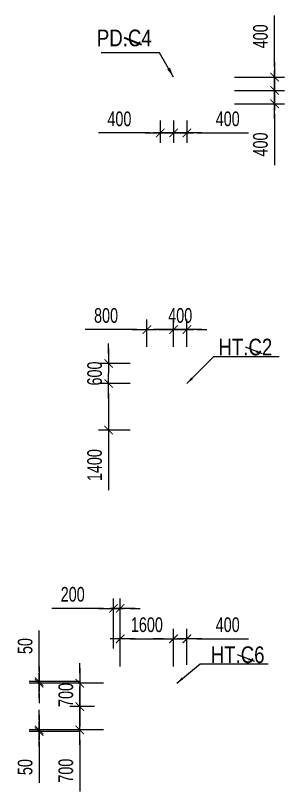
# Model space of a CAD drawing. Header units: millimetres. Extents: x -259680 to 286077, y 2206 to 90611.
# Drawn here: x 186861 to 194927, y 25651 to 48949 of the extents above; entities that cross this region are included whole.
import ezdxf
from ezdxf.enums import TextEntityAlignment as Align

# ---------------------------------------------------------------- set-up
doc = ezdxf.new("R2010")
doc.units = ezdxf.units.MM
doc.layers.get('0').update_dxf_attribs({"lineweight": 20})
doc.layers.get('Defpoints').update_dxf_attribs({"color": 151, "lineweight": 9})
for name, color, linetype, lineweight in [('$0$C1', 20, 'Continuous', 35), ('$1$NDC_S_ANNO', 7, 'Continuous', 20), ('$1$NDC_S_DIM', 1, 'Continuous', 15), ('$1$NDC_S_VN TEXT', 7, 'Continuous', 20), ('NDC_S_DIM', 1, 'Continuous', 15)]:
    doc.layers.add(name, color=color, linetype=linetype, lineweight=lineweight)
doc.styles.add('$1$NDC_DIM', font='', dxfattribs={"width": 0.75})
doc.styles.add('$2$ARIAL', font='arial.ttf', dxfattribs={"width": 0.8})
doc.styles.add('NDC_DIM', font='', dxfattribs={"width": 0.75})
doc.styles.get('$1$NDC_DIM').set_extended_font_data('Dotum')
doc.styles.get('NDC_DIM').set_extended_font_data('Dotum')
doc.dimstyles.new('$0$NDC_dim_150', dxfattribs={"dimscale": 150, "dimtxt": 2.2, "dimasz": 1.5, "dimexe": 1.5, "dimexo": 2.5, "dimgap": 1, "dimtad": 1, "dimdec": 0, "dimzin": 0, "dimdsep": 46, "dimtxsty": '$1$NDC_DIM', "dimblk": '$1$DIMMARK', "dimcen": 0.09, "dimdle": 1.2, "dimclrd": 1, "dimclre": 1, "dimclrt": 3, "dimadec": 0, "dimazin": 0, "dimtfac": 1, "dimtdec": 0, "dimtix": 1, "dimtofl": 0, "dimtmove": 0, "dimatfit": 3, "dimfxl": 0, "dimtolj": 1, "dimtzin": 0, "dimarcsym": 0})
doc.dimstyles.new('$1$NDC_dim_iso', dxfattribs={"dimtxt": 2.2, "dimasz": 1, "dimexe": 1.5, "dimexo": 2.5, "dimgap": 1, "dimtad": 1, "dimdec": 0, "dimzin": 0, "dimdsep": 46, "dimtxsty": '$1$NDC_DIM', "dimblk": '$1$DIMMARK', "dimcen": 0.09, "dimdle": 1.2, "dimclrd": 1, "dimclre": 1, "dimclrt": 3, "dimadec": 0, "dimazin": 0, "dimtfac": 1, "dimtdec": 0, "dimtix": 1, "dimtofl": 0, "dimtmove": 0, "dimatfit": 3, "dimfxl": 0, "dimtolj": 1, "dimtzin": 0, "dimarcsym": 0})
doc.dimstyles.new('NDC_dim_200', dxfattribs={"dimscale": 200, "dimtxt": 2.2, "dimasz": 1.5, "dimexe": 1.5, "dimexo": 2.5, "dimgap": 1, "dimtad": 1, "dimdec": 0, "dimzin": 0, "dimdsep": 46, "dimtxsty": 'NDC_DIM', "dimblk": 'DIMMARK', "dimcen": 0.09, "dimdle": 1.2, "dimclrd": 1, "dimclre": 1, "dimclrt": 3, "dimadec": 0, "dimazin": 0, "dimtfac": 1, "dimtdec": 0, "dimtix": 1, "dimtofl": 0, "dimtmove": 0, "dimatfit": 3, "dimfxl": 0, "dimtolj": 1, "dimtzin": 0, "dimarcsym": 0})

# ---------------------------------------------------------------- blocks, each defined once
blk = doc.blocks.new('$1$DIMMARK')
at = {"layer": '$1$NDC_S_DIM', "color": 1}
blk.add_line((-1.5, 0), (1, 0), dxfattribs=at)
at = {"layer": '$1$NDC_S_DIM', "color": 2, "const_width": 0.1}
blk.add_lwpolyline([(-0.424, -0.424), (0.424, 0.424)], dxfattribs=at)
blk = doc.blocks.new('DIMMARK')
at = {"layer": 'NDC_S_DIM', "color": 1}
blk.add_line((-1.5, 0), (1, 0), dxfattribs=at)
at = {"layer": 'NDC_S_DIM', "color": 2, "const_width": 0.1}
blk.add_lwpolyline([(-0.424, -0.424), (0.424, 0.424)], dxfattribs=at)
blk = doc.blocks.new('*D1606')
at = {"layer": 'Defpoints', "color": 0, "ltscale": 100, "transparency": 16777216}
for p in [(191600, 46300), (192000, 46300), (192000, 45424)]:
    blk.add_point(p, dxfattribs=at)
at = {"layer": 'NDC_S_DIM', "color": 1, "lineweight": -2, "ltscale": 100, "transparency": 16777216}
for p, q in [((191600, 45800), (191600, 45124)), ((192000, 45800), (192000, 45124)), ((191300, 45424), (191000, 45424)), ((192300, 45424), (193849, 45424))]:
    blk.add_line(p, q, dxfattribs=at)
at = {"layer": 'NDC_S_DIM', "color": 1, "lineweight": -2, "ltscale": 100, "transparency": 16777216, "xscale": 300, "yscale": 300, "zscale": 300}
blk.add_blockref('DIMMARK', (191600, 45424), dxfattribs=at)
at = {"layer": 'NDC_S_DIM', "color": 1, "lineweight": -2, "ltscale": 100, "transparency": 16777216, "xscale": 300, "yscale": 300, "zscale": 300, "rotation": 180}
blk.add_blockref('DIMMARK', (192000, 45424), dxfattribs=at)
at = {"layer": 'NDC_S_DIM', "color": 3, "ltscale": 100, "transparency": 16777216, "insert": (193224, 45844), "char_height": 440, "attachment_point": 5, "style": 'NDC_DIM'}
blk.add_mtext('\\A1;400', dxfattribs=at)
blk = doc.blocks.new('*D1607')
at = {"layer": 'Defpoints', "color": 0, "ltscale": 100, "transparency": 16777216}
for p in [(191200, 46300), (191600, 46300), (191600, 45424)]:
    blk.add_point(p, dxfattribs=at)
at = {"layer": 'NDC_S_DIM', "color": 1, "lineweight": -2, "ltscale": 100, "transparency": 16777216}
for p, q in [((191200, 45800), (191200, 45124)), ((191600, 45800), (191600, 45124)), ((190900, 45424), (189351, 45424)), ((191900, 45424), (192200, 45424))]:
    blk.add_line(p, q, dxfattribs=at)
at = {"layer": 'NDC_S_DIM', "color": 1, "lineweight": -2, "ltscale": 100, "transparency": 16777216, "xscale": 300, "yscale": 300, "zscale": 300}
blk.add_blockref('DIMMARK', (191200, 45424), dxfattribs=at)
at = {"layer": 'NDC_S_DIM', "color": 1, "lineweight": -2, "ltscale": 100, "transparency": 16777216, "xscale": 300, "yscale": 300, "zscale": 300, "rotation": 180}
blk.add_blockref('DIMMARK', (191600, 45424), dxfattribs=at)
at = {"layer": 'NDC_S_DIM', "color": 3, "ltscale": 100, "transparency": 16777216, "insert": (189976, 45844), "char_height": 440, "attachment_point": 5, "style": 'NDC_DIM'}
blk.add_mtext('\\A1;400', dxfattribs=at)
blk = doc.blocks.new('*D1608')
at = {"layer": 'Defpoints', "color": 0, "ltscale": 100, "transparency": 16777216}
for p in [(192000, 47100), (194627, 47100), (192000, 46700)]:
    blk.add_point(p, dxfattribs=at)
at = {"layer": 'NDC_S_DIM', "color": 1, "lineweight": -2, "ltscale": 100, "transparency": 16777216}
for p, q in [((194627, 47400), (194627, 48949)), ((193427, 47100), (194927, 47100)), ((193427, 46700), (194927, 46700)), ((194627, 46400), (194627, 46100))]:
    blk.add_line(p, q, dxfattribs=at)
at = {"layer": 'NDC_S_DIM', "color": 1, "lineweight": -2, "ltscale": 100, "transparency": 16777216, "xscale": 300, "yscale": 300, "zscale": 300}
for p, rotation in [((194627, 47100), 270), ((194627, 46700), 90)]:
    blk.add_blockref('DIMMARK', p, dxfattribs=dict(at, rotation=rotation))
at = {"layer": 'NDC_S_DIM', "color": 3, "ltscale": 100, "transparency": 16777216, "insert": (194207, 48324), "char_height": 440, "attachment_point": 5, "rotation": 90, "style": 'NDC_DIM'}
blk.add_mtext('\\A1;400', dxfattribs=at)
blk = doc.blocks.new('*D1609')
at = {"layer": 'Defpoints', "color": 0, "ltscale": 100, "transparency": 16777216}
for p in [(192000, 46700), (194627, 46700), (192000, 46300)]:
    blk.add_point(p, dxfattribs=at)
at = {"layer": 'NDC_S_DIM', "color": 1, "lineweight": -2, "ltscale": 100, "transparency": 16777216}
for p, q in [((194627, 47000), (194627, 47300)), ((193427, 46700), (194927, 46700)), ((193427, 46300), (194927, 46300)), ((194627, 46000), (194627, 44451))]:
    blk.add_line(p, q, dxfattribs=at)
at = {"layer": 'NDC_S_DIM', "color": 1, "lineweight": -2, "ltscale": 100, "transparency": 16777216, "xscale": 300, "yscale": 300, "zscale": 300}
for p, rotation in [((194627, 46700), 270), ((194627, 46300), 90)]:
    blk.add_blockref('DIMMARK', p, dxfattribs=dict(at, rotation=rotation))
at = {"layer": 'NDC_S_DIM', "color": 3, "ltscale": 100, "transparency": 16777216, "insert": (194207, 45076), "char_height": 440, "attachment_point": 5, "rotation": 90, "style": 'NDC_DIM'}
blk.add_mtext('\\A1;400', dxfattribs=at)
blk = doc.blocks.new('*D2027')
at = {"layer": 'Defpoints', "color": 0, "ltscale": 100, "transparency": 16777216}
for p in [(191600, 39520), (190800, 38500), (191600, 38500)]:
    blk.add_point(p, dxfattribs=at)
at = {"layer": 'NDC_S_DIM', "color": 1, "lineweight": -2, "ltscale": 100, "transparency": 16777216}
for p, q in [((190800, 39000), (190800, 39820)), ((191600, 39000), (191600, 39820)), ((190500, 39520), (188951, 39520)), ((191900, 39520), (192200, 39520))]:
    blk.add_line(p, q, dxfattribs=at)
at = {"layer": 'NDC_S_DIM', "color": 1, "lineweight": -2, "ltscale": 100, "transparency": 16777216, "xscale": 300, "yscale": 300, "zscale": 300}
blk.add_blockref('DIMMARK', (190800, 39520), dxfattribs=at)
at = {"layer": 'NDC_S_DIM', "color": 1, "lineweight": -2, "ltscale": 100, "transparency": 16777216, "xscale": 300, "yscale": 300, "zscale": 300, "rotation": 180}
blk.add_blockref('DIMMARK', (191600, 39520), dxfattribs=at)
at = {"layer": 'NDC_S_DIM', "color": 3, "ltscale": 100, "transparency": 16777216, "insert": (189576, 39940), "char_height": 440, "attachment_point": 5, "style": 'NDC_DIM'}
blk.add_mtext('\\A1;800', dxfattribs=at)
blk = doc.blocks.new('*D2028')
at = {"layer": 'Defpoints', "color": 0, "ltscale": 100, "transparency": 16777216}
for p in [(192000, 39520), (191600, 38500), (192000, 38500)]:
    blk.add_point(p, dxfattribs=at)
at = {"layer": 'NDC_S_DIM', "color": 1, "lineweight": -2, "ltscale": 100, "transparency": 16777216}
for p, q in [((191600, 39000), (191600, 39820)), ((192000, 39000), (192000, 39820)), ((191300, 39520), (191000, 39520)), ((192300, 39520), (192600, 39520))]:
    blk.add_line(p, q, dxfattribs=at)
at = {"layer": 'NDC_S_DIM', "color": 1, "lineweight": -2, "ltscale": 100, "transparency": 16777216, "xscale": 300, "yscale": 300, "zscale": 300}
blk.add_blockref('DIMMARK', (191600, 39520), dxfattribs=at)
at = {"layer": 'NDC_S_DIM', "color": 1, "lineweight": -2, "ltscale": 100, "transparency": 16777216, "xscale": 300, "yscale": 300, "zscale": 300, "rotation": 180}
blk.add_blockref('DIMMARK', (192000, 39520), dxfattribs=at)
at = {"layer": 'NDC_S_DIM', "color": 3, "ltscale": 100, "transparency": 16777216, "insert": (191800, 39940), "char_height": 440, "attachment_point": 5, "style": 'NDC_DIM'}
blk.add_mtext('\\A1;400', dxfattribs=at)
blk = doc.blocks.new('*D2034')
at = {"layer": 'Defpoints', "color": 0, "ltscale": 100, "transparency": 16777216}
for p in [(189730, 28200), (188790, 27500), (190000, 27500)]:
    blk.add_point(p, dxfattribs=at)
at = {"layer": 'NDC_S_DIM', "color": 1, "lineweight": -2, "ltscale": 100, "transparency": 16777216}
for p, q in [((188790, 28500), (188790, 28800)), ((189230, 28200), (188490, 28200)), ((189500, 27500), (188490, 27500)), ((188790, 27200), (188790, 25651))]:
    blk.add_line(p, q, dxfattribs=at)
at = {"layer": 'NDC_S_DIM', "color": 1, "lineweight": -2, "ltscale": 100, "transparency": 16777216, "xscale": 300, "yscale": 300, "zscale": 300}
for p, rotation in [((188790, 28200), 270), ((188790, 27500), 90)]:
    blk.add_blockref('DIMMARK', p, dxfattribs=dict(at, rotation=rotation))
at = {"layer": 'NDC_S_DIM', "color": 3, "ltscale": 100, "transparency": 16777216, "insert": (188370, 26276), "char_height": 440, "attachment_point": 5, "rotation": 90, "style": 'NDC_DIM'}
blk.add_mtext('\\A1;700', dxfattribs=at)
blk = doc.blocks.new('*D2035')
at = {"layer": 'Defpoints', "color": 0, "ltscale": 100, "transparency": 16777216}
for p in [(188790, 28900), (190000, 28900), (189730, 28200)]:
    blk.add_point(p, dxfattribs=at)
at = {"layer": 'NDC_S_DIM', "color": 1, "lineweight": -2, "ltscale": 100, "transparency": 16777216}
for p, q in [((188790, 29200), (188790, 29500)), ((189500, 28900), (188490, 28900)), ((189230, 28200), (188490, 28200)), ((188790, 27900), (188790, 27600))]:
    blk.add_line(p, q, dxfattribs=at)
at = {"layer": 'NDC_S_DIM', "color": 1, "lineweight": -2, "ltscale": 100, "transparency": 16777216, "xscale": 300, "yscale": 300, "zscale": 300}
for p, rotation in [((188790, 28900), 270), ((188790, 28200), 90)]:
    blk.add_blockref('DIMMARK', p, dxfattribs=dict(at, rotation=rotation))
at = {"layer": 'NDC_S_DIM', "color": 3, "ltscale": 100, "transparency": 16777216, "insert": (188370, 28550), "char_height": 440, "attachment_point": 5, "rotation": 90, "style": 'NDC_DIM'}
blk.add_mtext('\\A1;700', dxfattribs=at)
blk = doc.blocks.new('*D2040')
at = {"layer": 'Defpoints', "color": 0, "ltscale": 100, "transparency": 16777216}
for p in [(187569, 28950), (190000, 28950), (190000, 28900)]:
    blk.add_point(p, dxfattribs=at)
at = {"layer": 'NDC_S_DIM', "color": 1, "lineweight": -2, "ltscale": 100, "transparency": 16777216}
for p, q in [((187569, 29250), (187569, 30484)), ((188769, 28950), (187269, 28950)), ((188769, 28900), (187269, 28900)), ((187569, 28600), (187569, 28300))]:
    blk.add_line(p, q, dxfattribs=at)
at = {"layer": 'NDC_S_DIM', "color": 1, "lineweight": -2, "ltscale": 100, "transparency": 16777216, "xscale": 300, "yscale": 300, "zscale": 300}
for p, rotation in [((187569, 28950), 270), ((187569, 28900), 90)]:
    blk.add_blockref('DIMMARK', p, dxfattribs=dict(at, rotation=rotation))
at = {"layer": 'NDC_S_DIM', "color": 3, "ltscale": 100, "transparency": 16777216, "insert": (187149, 30017), "char_height": 440, "attachment_point": 5, "rotation": 90, "style": 'NDC_DIM'}
blk.add_mtext('\\A1;50', dxfattribs=at)
blk = doc.blocks.new('*D2041')
at = {"layer": 'Defpoints', "color": 0, "ltscale": 100, "transparency": 16777216}
for p in [(190000, 27500), (187569, 27450), (190000, 27450)]:
    blk.add_point(p, dxfattribs=at)
at = {"layer": 'NDC_S_DIM', "color": 1, "lineweight": -2, "ltscale": 100, "transparency": 16777216}
for p, q in [((187569, 27800), (187569, 28100)), ((188769, 27500), (187269, 27500)), ((188769, 27450), (187269, 27450)), ((187569, 27150), (187569, 25916))]:
    blk.add_line(p, q, dxfattribs=at)
at = {"layer": 'NDC_S_DIM', "color": 1, "lineweight": -2, "ltscale": 100, "transparency": 16777216, "xscale": 300, "yscale": 300, "zscale": 300}
for p, rotation in [((187569, 27500), 270), ((187569, 27450), 90)]:
    blk.add_blockref('DIMMARK', p, dxfattribs=dict(at, rotation=rotation))
at = {"layer": 'NDC_S_DIM', "color": 3, "ltscale": 100, "transparency": 16777216, "insert": (187149, 26383), "char_height": 440, "attachment_point": 5, "rotation": 90, "style": 'NDC_DIM'}
blk.add_mtext('\\A1;50', dxfattribs=at)
blk = doc.blocks.new('*D2042')
at = {"layer": 'Defpoints', "color": 0, "ltscale": 100, "transparency": 16777216}
for p in [(191600, 30236), (190000, 28900), (191600, 28900)]:
    blk.add_point(p, dxfattribs=at)
at = {"layer": 'NDC_S_DIM', "color": 1, "lineweight": -2, "ltscale": 100, "transparency": 16777216}
for p, q in [((190000, 29400), (190000, 30536)), ((191600, 29400), (191600, 30536)), ((190300, 30236), (191300, 30236))]:
    blk.add_line(p, q, dxfattribs=at)
at = {"layer": 'NDC_S_DIM', "color": 1, "lineweight": -2, "ltscale": 100, "transparency": 16777216, "xscale": 300, "yscale": 300, "zscale": 300, "rotation": 180}
blk.add_blockref('DIMMARK', (190000, 30236), dxfattribs=at)
at = {"layer": 'NDC_S_DIM', "color": 1, "lineweight": -2, "ltscale": 100, "transparency": 16777216, "xscale": 300, "yscale": 300, "zscale": 300}
blk.add_blockref('DIMMARK', (191600, 30236), dxfattribs=at)
at = {"layer": 'NDC_S_DIM', "color": 3, "ltscale": 100, "transparency": 16777216, "insert": (190800, 30656), "char_height": 440, "attachment_point": 5, "style": 'NDC_DIM'}
blk.add_mtext('\\A1;1600', dxfattribs=at)
blk = doc.blocks.new('*D2043')
at = {"layer": 'Defpoints', "color": 0, "ltscale": 100, "transparency": 16777216}
for p in [(189800, 31149), (189800, 28900), (190000, 28900)]:
    blk.add_point(p, dxfattribs=at)
at = {"layer": 'NDC_S_DIM', "color": 1, "lineweight": -2, "ltscale": 100, "transparency": 16777216}
for p, q in [((189800, 29949), (189800, 31449)), ((190000, 29949), (190000, 31449)), ((189500, 31149), (187951, 31149)), ((190300, 31149), (190600, 31149))]:
    blk.add_line(p, q, dxfattribs=at)
at = {"layer": 'NDC_S_DIM', "color": 1, "lineweight": -2, "ltscale": 100, "transparency": 16777216, "xscale": 300, "yscale": 300, "zscale": 300}
blk.add_blockref('DIMMARK', (189800, 31149), dxfattribs=at)
at = {"layer": 'NDC_S_DIM', "color": 1, "lineweight": -2, "ltscale": 100, "transparency": 16777216, "xscale": 300, "yscale": 300, "zscale": 300, "rotation": 180}
blk.add_blockref('DIMMARK', (190000, 31149), dxfattribs=at)
at = {"layer": 'NDC_S_DIM', "color": 3, "ltscale": 100, "transparency": 16777216, "insert": (188576, 31569), "char_height": 440, "attachment_point": 5, "style": 'NDC_DIM'}
blk.add_mtext('\\A1;200', dxfattribs=at)
blk = doc.blocks.new('*D2044')
at = {"layer": 'Defpoints', "color": 0, "ltscale": 100, "transparency": 16777216}
for p in [(192000, 30236), (191600, 28950), (192000, 28950)]:
    blk.add_point(p, dxfattribs=at)
at = {"layer": 'NDC_S_DIM', "color": 1, "lineweight": -2, "ltscale": 100, "transparency": 16777216}
for p, q in [((191600, 29450), (191600, 30536)), ((192000, 29450), (192000, 30536)), ((191300, 30236), (191000, 30236)), ((192300, 30236), (193849, 30236))]:
    blk.add_line(p, q, dxfattribs=at)
at = {"layer": 'NDC_S_DIM', "color": 1, "lineweight": -2, "ltscale": 100, "transparency": 16777216, "xscale": 300, "yscale": 300, "zscale": 300}
blk.add_blockref('DIMMARK', (191600, 30236), dxfattribs=at)
at = {"layer": 'NDC_S_DIM', "color": 1, "lineweight": -2, "ltscale": 100, "transparency": 16777216, "xscale": 300, "yscale": 300, "zscale": 300, "rotation": 180}
blk.add_blockref('DIMMARK', (192000, 30236), dxfattribs=at)
at = {"layer": 'NDC_S_DIM', "color": 3, "ltscale": 100, "transparency": 16777216, "insert": (193224, 30656), "char_height": 440, "attachment_point": 5, "style": 'NDC_DIM'}
blk.add_mtext('\\A1;400', dxfattribs=at)
blk = doc.blocks.new('*D2045')
at = {"layer": 'Defpoints', "color": 0, "ltscale": 100, "transparency": 16777216}
for p in [(189653, 38500), (190800, 38500), (190800, 37900)]:
    blk.add_point(p, dxfattribs=at)
at = {"layer": 'NDC_S_DIM', "color": 1, "lineweight": -2, "ltscale": 100, "transparency": 16777216}
for p, q in [((189653, 38800), (189653, 39100)), ((190300, 38500), (189353, 38500)), ((190300, 37900), (189353, 37900)), ((189653, 37600), (189653, 37300))]:
    blk.add_line(p, q, dxfattribs=at)
at = {"layer": 'NDC_S_DIM', "color": 1, "lineweight": -2, "ltscale": 100, "transparency": 16777216, "xscale": 300, "yscale": 300, "zscale": 300}
for p, rotation in [((189653, 38500), 270), ((189653, 37900), 90)]:
    blk.add_blockref('DIMMARK', p, dxfattribs=dict(at, rotation=rotation))
at = {"layer": 'NDC_S_DIM', "color": 3, "ltscale": 100, "transparency": 16777216, "insert": (189233, 38200), "char_height": 440, "attachment_point": 5, "rotation": 90, "style": 'NDC_DIM'}
blk.add_mtext('\\A1;600', dxfattribs=at)
blk = doc.blocks.new('*D2046')
at = {"layer": 'Defpoints', "color": 0, "ltscale": 100, "transparency": 16777216}
for p in [(189653, 37900), (190800, 37900), (190800, 36500)]:
    blk.add_point(p, dxfattribs=at)
at = {"layer": 'NDC_S_DIM', "color": 1, "lineweight": -2, "ltscale": 100, "transparency": 16777216}
for p, q in [((190300, 37900), (189353, 37900)), ((189653, 37600), (189653, 36800)), ((190300, 36500), (189353, 36500)), ((189653, 36500), (189653, 34700))]:
    blk.add_line(p, q, dxfattribs=at)
at = {"layer": 'NDC_S_DIM', "color": 1, "lineweight": -2, "ltscale": 100, "transparency": 16777216, "xscale": 300, "yscale": 300, "zscale": 300}
for p, rotation in [((189653, 37900), 90), ((189653, 36500), 270)]:
    blk.add_blockref('DIMMARK', p, dxfattribs=dict(at, rotation=rotation))
at = {"layer": 'NDC_S_DIM', "color": 3, "ltscale": 100, "transparency": 16777216, "insert": (189233, 35450), "char_height": 440, "attachment_point": 5, "rotation": 90, "style": 'NDC_DIM'}
blk.add_mtext('\\A1;1400', dxfattribs=at)
blk = doc.blocks.new('*U212')
at = {"layer": '$1$NDC_S_ANNO', "ltscale": 0.8, "style": '$2$ARIAL', "width": 0.8, "flags": 1}
blk.add_attdef('CHU_THICH', text='', height=2.5, dxfattribs=at).set_placement((0, 0), align=Align.MIDDLE_CENTER)
at = {"layer": '$1$NDC_S_ANNO', "ltscale": 0.8, "style": '$2$ARIAL', "width": 0.8}
blk.add_attdef('TEN', text='', height=2.5, dxfattribs=at).set_placement((-2.58, 1.03), align=Align.MIDDLE_CENTER)
at = {"layer": 'Defpoints'}
blk.add_leader([(0, 0), (-2.58, 1.03)], dimstyle='$1$NDC_dim_iso', override={"dimgap": 0.625, "dimtad": 0}, dxfattribs=at)
blk = doc.blocks.new('$0$co t check')
at = {"layer": '$0$C1', "xscale": 200, "yscale": 200, "zscale": 200}
blk.add_blockref('*U212', (188598, 48070), dxfattribs=at).add_auto_attribs({'TEN': 'PD.C4'})
at = {"layer": '$1$NDC_S_VN TEXT', "xscale": 200, "yscale": 200, "zscale": 200}
for p, values in [((192230, 38789), {'TEN': 'HT.C2'}), ((191997, 29552), {'TEN': 'HT.C6'})]:
    blk.add_blockref('*U212', p, dxfattribs=at).add_auto_attribs(values)
at = {"layer": '$0$C1'}
blk.add_leader([(189559, 47099), (189142, 47831), (187393, 47831)], dimstyle='$0$NDC_dim_150', override={"dimasz": 2, "dimgap": 1, "dimtad": 0}, dxfattribs=at)
for points in [[(189960, 37900), (190771, 38714), (192728, 38714)], [(189655, 28901), (190355, 29486), (192397, 29486)]]:
    blk.add_leader(points, dimstyle='$0$NDC_dim_150', override={"dimgap": 1, "dimtad": 0})

msp = doc.modelspace()

# ---------------------------------------------------------------- block references
at = {"layer": '$1$NDC_S_DIM'}
msp.add_blockref('$0$co t check', (2040.6, 0), dxfattribs=at)

# ---------------------------------------------------------------- dimensions: what is measured, and where the dimension line sits
at = {"layer": 'NDC_S_DIM', "ltscale": 100}
for base, p1, p2, picture, middle in [((194626.7, 47100), (192000, 46700), (192000, 47100), '*D1608', (194626.7, 48324.3)), ((194626.7, 46700), (192000, 46300), (192000, 46700), '*D1609', (194626.7, 45075.7)), ((189653.4, 37900), (190800, 36500), (190800, 37900), '*D2046', (189653.4, 35450)), ((187569.4, 28950), (190000, 28900), (190000, 28950), '*D2040', (187569.4, 30017.1)), ((188790, 27500), (189730, 28200), (190000, 27500), '*D2034', (188790, 26275.7)), ((187569.4, 27450), (190000, 27500), (190000, 27450), '*D2041', (187569.4, 26382.9))]:
    dim = msp.add_linear_dim(base=base, p1=p1, p2=p2, angle=90, dimstyle='NDC_dim_200', dxfattribs=at)
    dim.commit()
    dim.dimension.update_dxf_attribs({"geometry": picture, "text_midpoint": middle, "dimtype": 160})
for base, p1, p2, picture, middle in [((191600, 45424.4), (191200, 46300), (191600, 46300), '*D1607', (189975.7, 45424.4)), ((192000, 45424.4), (191600, 46300), (192000, 46300), '*D1606', (193224.3, 45424.4)), ((191600, 39519.8), (190800, 38500), (191600, 38500), '*D2027', (189575.7, 39519.8)), ((189800, 31149.2), (190000, 28900), (189800, 28900), '*D2043', (188575.7, 31149.2)), ((192000, 30235.5), (191600, 28950), (192000, 28950), '*D2044', (193224.3, 30235.5))]:
    dim = msp.add_linear_dim(base=base, p1=p1, p2=p2, dimstyle='NDC_dim_200', dxfattribs=at)
    dim.commit()
    dim.dimension.update_dxf_attribs({"geometry": picture, "text_midpoint": middle, "dimtype": 160})
for base, p1, p2, picture, middle in [((192000, 39519.8), (191600, 38500), (192000, 38500), '*D2028', (191800, 39939.8)), ((191600, 30235.5), (190000, 28900), (191600, 28900), '*D2042', (190800, 30655.5))]:
    dim = msp.add_linear_dim(base=base, p1=p1, p2=p2, dimstyle='NDC_dim_200', dxfattribs=at)
    dim.commit()
    dim.dimension.update_dxf_attribs({"geometry": picture, "text_midpoint": middle})
for base, p1, p2, picture, middle in [((189653.4, 38500), (190800, 37900), (190800, 38500), '*D2045', (189233.4, 38200)), ((188790, 28900), (189730, 28200), (190000, 28900), '*D2035', (188370, 28550))]:
    dim = msp.add_linear_dim(base=base, p1=p1, p2=p2, angle=90, dimstyle='NDC_dim_200', dxfattribs=at)
    dim.commit()
    dim.dimension.update_dxf_attribs({"geometry": picture, "text_midpoint": middle})

doc.saveas('drawing.dxf')
